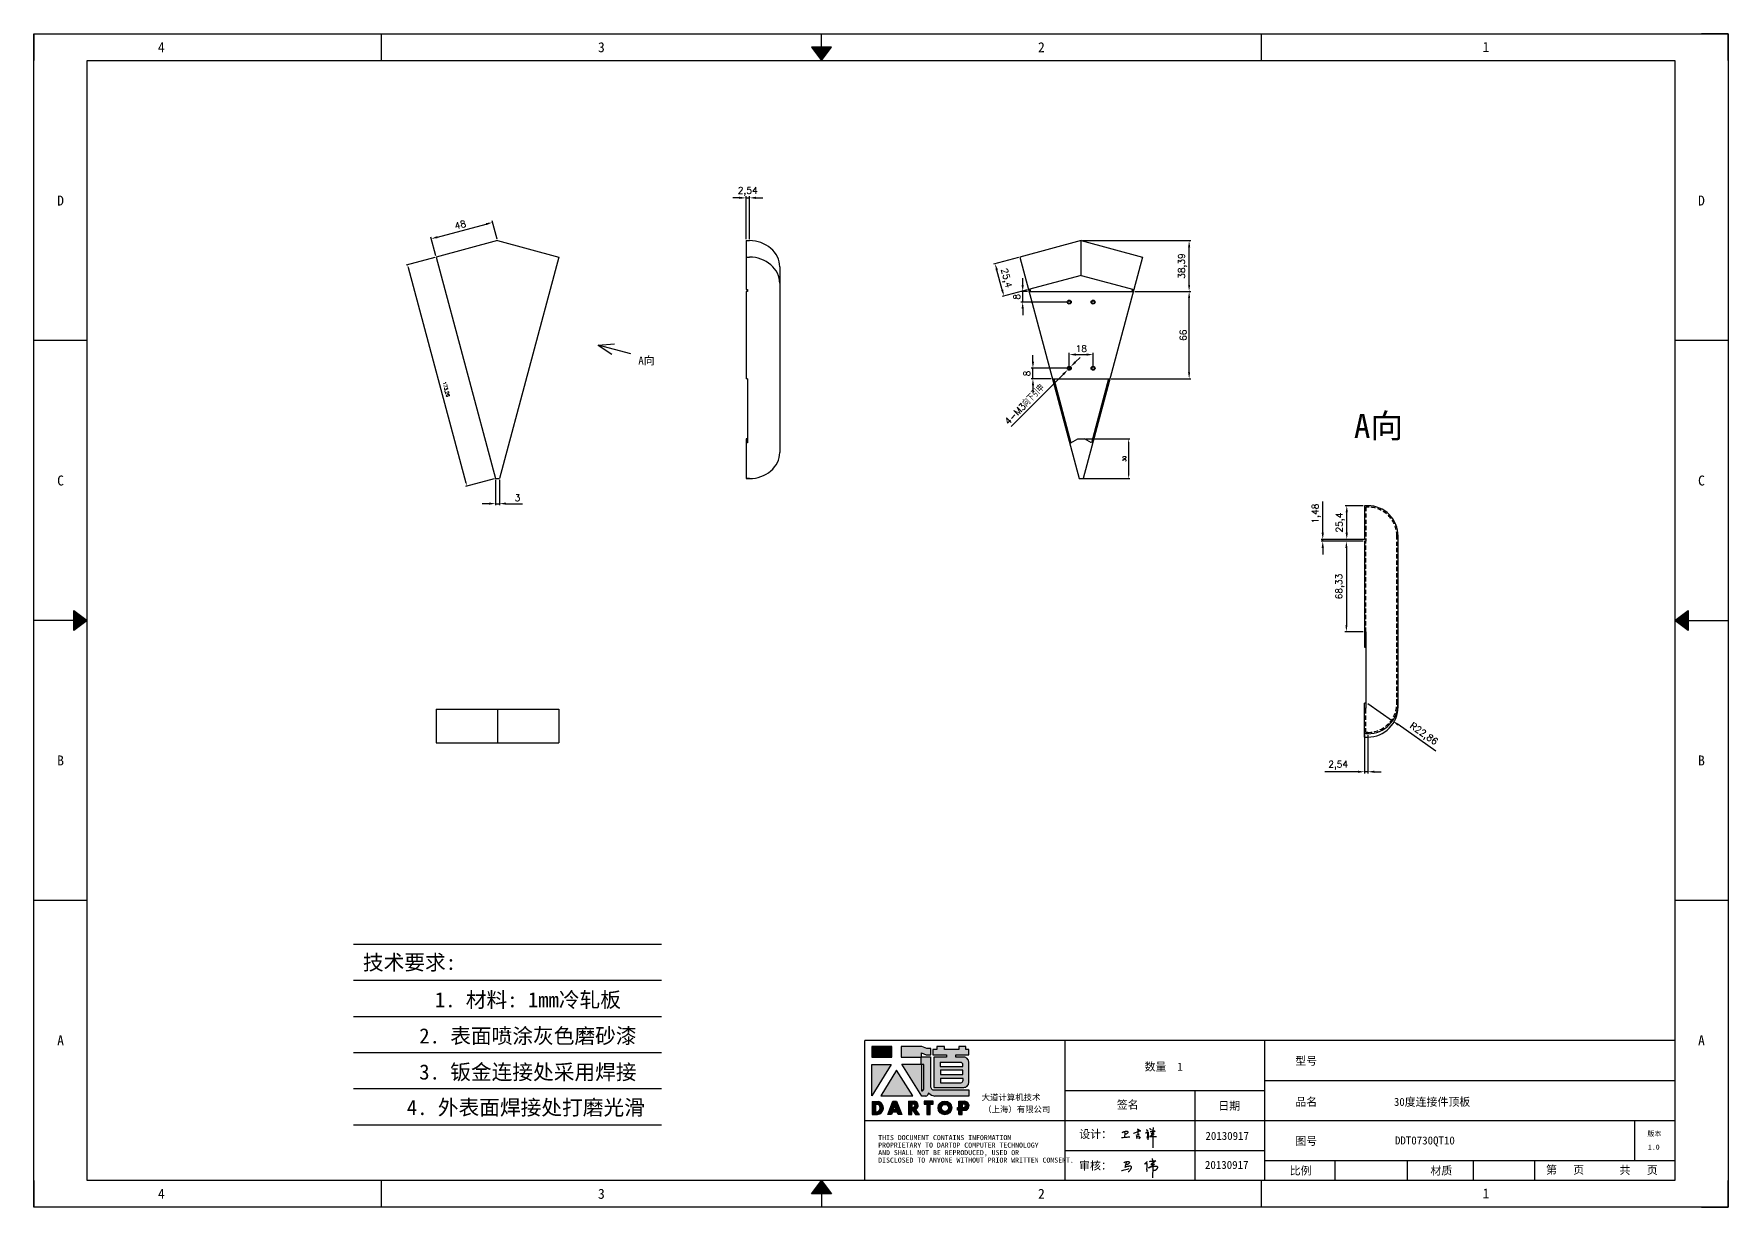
# Model space of a CAD drawing. Header units: millimetres. Extents: x -4018 to 8419, y 14505 to 19318.
# Drawn here: x -3985 to -2706, y 17482 to 18368 of the extents above; entities that cross this region are included whole.
import ezdxf
from ezdxf.enums import TextEntityAlignment as Align

# ---------------------------------------------------------------- set-up
doc = ezdxf.new("R2010")
doc.units = ezdxf.units.MM
doc.linetypes.add('DOT', pattern=[0.25, 0, -0.25])
doc.linetypes.add('HIDDEN2', pattern=[4.7625, 3.175, -1.5875])
for name, color, linetype in [('4', 7, 'Continuous'), ('hidden', 3, 'HIDDEN2'), ('print', 30, 'Continuous')]:
    doc.layers.add(name, color=color, linetype=linetype)
doc.layers.add('dim', color=2, linetype='Continuous', lineweight=9)
doc.styles.add('Dartop', font='SIMFANG.TTF')
doc.styles.add('HZ', font='SimSun.ttf')
doc.styles.add('hzHT', font='SIMHEI.TTF')
doc.styles.get("Standard").update_dxf_attribs({"font": 'txt', "bigfont": 'gbcbig.shx'})
doc.dimstyles.new('0.5small', dxfattribs={"dimtxt": 2.5, "dimasz": 2.5, "dimexe": 1, "dimexo": 1, "dimgap": 2, "dimtad": 1, "dimtxsty": 'Standard', "dimcen": 2.5, "dimadec": 0, "dimazin": 0, "dimtfac": 1, "dimtmove": 0, "dimatfit": 3, "dimfxl": 1, "dimarcsym": 0})
doc.dimstyles.new('small', dxfattribs={"dimtxt": 5, "dimasz": 5, "dimexe": 1.25, "dimexo": 1, "dimgap": 2, "dimtad": 1, "dimtxsty": 'Standard', "dimcen": 2.5, "dimadec": 0, "dimazin": 0, "dimtfac": 1, "dimtmove": 0, "dimatfit": 3, "dimfxl": 1, "dimarcsym": 0})

# ---------------------------------------------------------------- blocks, each defined once
blk = doc.blocks.new('*U5')
at = {"color": 254, "linetype": 'Continuous', "extrusion": (0, 0, -1)}
for points in [[(-17, 0.333), (-16.812, 0.25), (-17, 0.5)], [(-17, 0.333), (-17.188, 0.25), (-16.812, 0.25)], [(-17, 0.333), (-17, 0.5), (-17.188, 0.25)]]:
    blk.add_solid(points, dxfattribs=at)
blk = doc.blocks.new('*U4')
at = {"color": 254, "linetype": 'Continuous', "extrusion": (0, 0, -1)}
for points in [[(-33.167, 11), (-33, 11), (-33.25, 11.188)], [(-33.167, 11), (-33.25, 11.188), (-33.25, 10.812)], [(-33.167, 11), (-33.25, 10.812), (-33, 11)]]:
    blk.add_solid(points, dxfattribs=at)
blk = doc.blocks.new('*U6')
at = {"color": 254, "linetype": 'Continuous'}
for points in [[(17, 21.667), (17.188, 21.75), (16.812, 21.75)], [(17, 21.667), (16.812, 21.75), (17, 21.5)], [(17, 21.667), (17, 21.5), (17.188, 21.75)]]:
    blk.add_solid(points, dxfattribs=at)
blk = doc.blocks.new('*U3')
at = {"color": 254, "linetype": 'Continuous', "extrusion": (0, 0, -1)}
for points in [[(-0.833, 11), (-0.75, 10.812), (-0.75, 11.188)], [(-0.833, 11), (-0.75, 11.188), (-1, 11)], [(-0.833, 11), (-1, 11), (-0.75, 10.812)]]:
    blk.add_solid(points, dxfattribs=at)
blk = doc.blocks.new('dadao')
for p, q in [((48, 19.2), (44.9, 10.4)), ((44.9, 10.4), (51.2, 10.4)), ((51.2, 10.4), (48, 19.2))]:
    blk.add_line(p, q)
for points in [[(41.8, 121.6), (41.8, 143.7), (-0.4, 143.7), (-0.4, 121.6), (41.8, 121.6)], [(104.8, 122), (104.8, 130.3), (114.1, 126.3), (124.2, 126.3), (124.2, 139.6), (115.9, 139.6), (105.1, 143.9), (61.5, 143.9)], [(61.7, 144), (61.7, 121.3), (103.9, 121.3)], [(113.4, 38.7), (105.1, 38.7), (63, 106.5), (103.9, 106.5), (103.9, 120.9), (103.9, 121.3)], [(109.7, 53.6), (109.7, 106.2), (104.3, 106.2), (104.3, 50.4), (106.6, 50.4)], [(144.6, 94.4), (144.6, 84.8), (192, 84.8), (192, 94.1), (144.9, 94.1)], [(120.2, 45), (119.5, 45), (119.5, 44.6)], [(0, 28), (0, 0), (11.8, 0)], [(0.1, 28), (14, 28)], [(7.1, 21.8), (7.1, 6.1), (12, 6.1)], [(7.1, 21.8), (11.4, 21.8)], [(76.8, 28.2), (76.8, 0), (84.1, 0), (84.1, 11.1), (91.6, -0.1), (100.3, -0.1), (91.7, 11.1)], [(76.8, 28.2), (90.6, 28.2)], [(84, 22.7), (84, 15.3), (87.2, 15.3)], [(84, 22.7), (87.3, 22.7)], [(183.7, 0), (183.7, 9.6), (180.6, 9.6), (180.6, 14.9), (183.8, 14.9), (183.8, 28.1), (196.1, 28.1), (196.5, 28.1)], [(183.7, 0), (190.9, 0), (190.9, 9.6), (198.8, 9.6)], [(194.9, 22.3), (190.8, 22.3), (190.8, 15), (194.4, 15)]]:
    blk.add_lwpolyline(points)
blk.add_lwpolyline([(137.1, 144.2), (137.1, 137.9), (128.3, 137.9), (128.3, 126.5), (157.3, 126.5), (157.3, 121.5), (130.3, 121.5), (130.3, 57.5), (194.4, 57.5, 0.414214), (204.4, 67.5), (204.4, 111.3, 0.414214), (194.4, 121.3), (177.5, 121.3), (177.5, 126.3), (204.7, 126.3), (204.7, 137.7), (198.2, 137.7), (198.2, 143.9), (183.3, 143.9), (183.3, 138), (153, 138), (153, 144.2), (137.1, 144.2)], format="xyb", close=True)
for points in [[(104.8, 122), (123.4, 122), (123.4, 60, 0.414214), (131.4, 52), (204.8, 52), (204.8, 39.1), (131.7, 39.1)], [(144.3, 110.8), (144.3, 101.8), (192.3, 101.8), (192.3, 105.5, 0.414214), (187.3, 110.5), (144.3, 110.5)], [(144.6, 77), (144.6, 67.5), (187.6, 67.5, 0.414214), (192.6, 72.5), (192.6, 76.4), (144.6, 76.4)]]:
    blk.add_lwpolyline(points, format="xyb")
for points in [[(-0.3, 106.2), (40.4, 106.2), (-0.3, 39.7), (-0.3, 106.2)], [(51.7, 94.1), (18.4, 39.3), (86.2, 39.3)], [(43.8, 28.2), (51.8, 28.2), (62.6, -0.1), (55, -0.1), (53.2, 5), (42.9, 5), (41.1, 0), (33.6, 0)], [(110, 28.1), (110, 21.9), (116, 21.9), (116, -0.1), (123.2, -0.1), (123.2, 22), (129.2, 22), (129.2, 28.1), (110, 28.1)]]:
    blk.add_lwpolyline(points, close=True)
for radius in [14.5, 7.44]:
    blk.add_circle((154.2, 14.2), radius)
for centre, radius, start, end in [((99.2, 60.7), 12.6, 305.6399, 325.969), ((111.6, 46.7), 8.19, 282.9811, 347.6627), ((136, 61.7), 22.9, 226.7358, 259.3209), ((8.5, 13.9), 8.49, 294.2143, 69.7177), ((9.6, 14.2), 14.4, 278.6604, 72.3203), ((86.4, 19), 3.8, 282.527, 76.7196), ((88.6, 19.4), 8.95, 290.6073, 77.2124), ((193.7, 18.7), 3.8, 280.9891, 72.5513), ((195.7, 18.6), 9.51, 288.8959, 85.2442)]:
    blk.add_arc(centre, radius, start, end)
blk = doc.blocks.new('h')
for p, q in [((20768.1, -2360.9), (20773, -2359.1)), ((20769.5, -2366.9), (20769.8, -2370.6)), ((20769.8, -2370.6), (20770.9, -2378)), ((20770.9, -2378), (20771.5, -2370.6)), ((20772.4, -2369.3), (20774.9, -2367.8)), ((20773, -2359.1), (20784.1, -2355.2)), ((20773.3, -2331.8), (20775.3, -2338.7)), ((20789.1, -2340.9), (20773.5, -2331.9)), ((20775.3, -2338.7), (20775.6, -2351.2)), ((20775.6, -2351.2), (20775.5, -2357.3)), ((20782.2, -2369.2), (20780, -2377.1)), ((20780, -2377.1), (20788.3, -2371.3)), ((20780.1, -2366.4), (20780.8, -2366.4)), ((20781.9, -2367.4), (20782.2, -2369.2)), ((20845.7, -2343.5), (20848.4, -2353)), ((20848.9, -2370.3), (20847.9, -2424)), ((20848.4, -2353), (20848.9, -2370.3))]:
    blk.add_line(p, q)
for points in [[(20696.6, -2372.4, 0.002073), (20710.6, -2371.9, 0.016137), (20719.6, -2371.3, 0.008314), (20736.9, -2369.3)], [(20699.1, -2348.2, -0.029745), (20704.6, -2345.4, -0.046842), (20708.4, -2344.2, -0.00919), (20714.3, -2343, -0.018517), (20717.2, -2342.5, -0.037841), (20720.3, -2342.4, -0.039541), (20723.2, -2342.8, -0.149785), (20726, -2344.3, -0.204935), (20726.9, -2346.6, -0.074872), (20726.5, -2348.3, -0.061615), (20725.6, -2350.3, -0.034204), (20723.8, -2352.6, -0.045776), (20722.3, -2354.1, -0.054985), (20720.4, -2355.3, -0.036348), (20717.3, -2356.5, -0.067752), (20715.7, -2356.8, -0.043553), (20713.2, -2356.7)], [(20755, -2351.9, -0.024077), (20759.9, -2350.1, -0.013147), (20768.7, -2346.5, -0.00522), (20775.4, -2344.1, -0.018517), (20777.3, -2343.4, -0.008274), (20786.3, -2341, -0.039541), (20788.3, -2340.8, -0.079216), (20789.4, -2341, -0.204935)], [(20813.5, -2350.1, 0.007348), (20815.9, -2348.7, 0.008421), (20818, -2347.3, 0.009459), (20819.7, -2346.2, -0.016325), (20820.7, -2345.5, -0.173771), (20821.8, -2345.3, -0.085159), (20823.9, -2346, -0.125883), (20826, -2347.9, -0.160659), (20826.6, -2350.1, -0.010447), (20826.5, -2352.3, -0.008247), (20826.2, -2355.1, -0.002698), (20825.3, -2374, 0.001562), (20823.9, -2383.7, 0.016137)], [(20816.8, -2335, -0.053561), (20819.6, -2336.1, -0.075272), (20821.3, -2337.3, -0.005295), (20822.5, -2338.5, -0.009337), (20823.1, -2339.1, -0.026146), (20823.7, -2339.8, -0.016644), (20824.5, -2340.9)], [(20832.1, -2329.2, -0.053561), (20834.9, -2330.3, -0.075272), (20836.7, -2331.5, -0.005295), (20837.8, -2332.6, -0.009337), (20838.5, -2333.3, -0.026146), (20839, -2334, -0.016644), (20839.8, -2335.1)], [(20836, -2343.7, -0.02797), (20842.1, -2342.6, -0.048868), (20845.6, -2342.2, -0.00919), (20851.1, -2341.4, -0.018517), (20853.9, -2341.1, -0.037841), (20856.7, -2341.2, -0.039541), (20859.4, -2341.6, -0.018282), (20840.6, -2354.7, -0.000937)], [(20847.6, -2340.2, 0.021784), (20849.6, -2335.9, 0.028296), (20850.8, -2332.4, 0.008136), (20851.9, -2328.2, 0.028913), (20852.2, -2327, 0.08193), (20852.1, -2325.9, 0.075058), (20851.7, -2324.7, 0.275043)]]:
    blk.add_lwpolyline(points, format="xyb")
for points in [[(20711.3, -2343.5), (20711.3, -2343.5), (20711.5, -2355.8), (20710.7, -2368), (20710.6, -2371.9)], [(20821.5, -2350.6), (20822.4, -2359.2), (20822.2, -2364.9), (20821.7, -2369), (20821.3, -2376.3), (20823.6, -2368.5), (20827.2, -2366.3), (20829.5, -2366.3)], [(20840.6, -2354.7), (20850, -2354.7), (20855, -2354.3), (20845.9, -2361.1), (20840.5, -2364), (20833, -2367.5), (20863.2, -2367.4), (20865.9, -2367.3)]]:
    blk.add_lwpolyline(points)
for centre, radius, start, end in [((20773.7, -2371.2), 2.3, 121.9907, 163.60158), ((20787.5, -2406), 40.3, 100.61827, 108.24823), ((20780.8, -2367.6), 1.15, 9.4675, 90)]:
    blk.add_arc(centre, radius, start, end)
blk = doc.blocks.new('*D9')
at = {"layer": 'Defpoints', "color": 0}
for p in [(-2977.7, 17862.6), (-2959, 17849.4)]:
    blk.add_point(p, dxfattribs=at)
at = {"layer": 'dim', "color": 0, "lineweight": -2}
for p, q in [((-2977.7, 17862.6), (-2959, 17849.4)), ((-2926.3, 17826.6), (-2954.9, 17846.6))]:
    blk.add_line(p, q, dxfattribs=at)
at = {"layer": 'dim', "color": 0}
blk.add_solid([(-2954.4, 17847.2), (-2955.3, 17845.9), (-2959, 17849.4)], dxfattribs=at)
at = {"layer": 'dim', "color": 0, "insert": (-2935.7, 17839.2), "char_height": 5, "attachment_point": 5, "rotation": 324.9737}
blk.add_mtext('R22,86', dxfattribs=at)
blk = doc.blocks.new('*D10')
at = {"layer": 'Defpoints', "color": 0}
for p in [(-2980.2, 17839.7), (-2977.7, 17839.7), (-2980.2, 17811)]:
    blk.add_point(p, dxfattribs=at)
at = {"layer": 'dim', "color": 0, "lineweight": -2}
for p, q in [((-2980.2, 17838.7), (-2980.2, 17809.7)), ((-2977.7, 17838.7), (-2977.7, 17809.7)), ((-2985.2, 17811), (-3010.1, 17811)), ((-2977.7, 17811), (-2980.2, 17811)), ((-2972.7, 17811), (-2967.7, 17811))]:
    blk.add_line(p, q, dxfattribs=at)
at = {"layer": 'dim', "color": 0}
for points in [[(-2985.2, 17811.8), (-2985.2, 17810.1), (-2980.2, 17811)], [(-2972.7, 17811.8), (-2972.7, 17810.1), (-2977.7, 17811)]]:
    blk.add_solid(points, dxfattribs=at)
at = {"layer": 'dim', "color": 0, "insert": (-3000.1, 17815.9), "char_height": 5, "attachment_point": 5}
blk.add_mtext('2,54', dxfattribs=at)
blk = doc.blocks.new('*D11')
at = {"layer": 'Defpoints', "color": 0}
for p in [(-3444.8, 18244.5), (-3447.4, 18212.2), (-3444.8, 18212.2)]:
    blk.add_point(p, dxfattribs=at)
at = {"layer": 'dim', "color": 0, "lineweight": -2}
for p, q in [((-3452.4, 18244.5), (-3457.4, 18244.5)), ((-3447.4, 18213.2), (-3447.4, 18245.8)), ((-3447.4, 18244.5), (-3444.8, 18244.5)), ((-3444.8, 18213.2), (-3444.8, 18245.8)), ((-3439.8, 18244.5), (-3434.8, 18244.5))]:
    blk.add_line(p, q, dxfattribs=at)
at = {"layer": 'dim', "color": 0}
for points in [[(-3452.4, 18245.4), (-3452.4, 18243.7), (-3447.4, 18244.5)], [(-3439.8, 18245.4), (-3439.8, 18243.7), (-3444.8, 18244.5)]]:
    blk.add_solid(points, dxfattribs=at)
at = {"layer": 'dim', "color": 0, "insert": (-3446.1, 18249.4), "char_height": 5, "attachment_point": 5}
blk.add_mtext('2,54', dxfattribs=at)
blk = doc.blocks.new('*D142')
at = {"layer": 'Defpoints', "color": 0}
for p in [(-3191.8, 18062.4), (-3193.7, 18032.4), (-3158.4, 18032.4)]:
    blk.add_point(p, dxfattribs=at)
at = {"layer": 'dim', "color": 0, "lineweight": -2}
for p, q in [((-3190.8, 18062.4), (-3157.4, 18062.4)), ((-3158.4, 18059.9), (-3158.4, 18034.9)), ((-3192.7, 18032.4), (-3157.4, 18032.4))]:
    blk.add_line(p, q, dxfattribs=at)
at = {"layer": 'dim', "color": 0}
for points in [[(-3158.8, 18059.9), (-3158, 18059.9), (-3158.4, 18062.4)], [(-3158.8, 18034.9), (-3158, 18034.9), (-3158.4, 18032.4)]]:
    blk.add_solid(points, dxfattribs=at)
at = {"layer": 'dim', "color": 0, "insert": (-3161.6, 18047.4), "char_height": 2.5, "attachment_point": 5, "rotation": 90}
blk.add_mtext('30', dxfattribs=at)
blk = doc.blocks.new('*D145')
at = {"layer": 'Defpoints', "color": 0}
for p in [(-3681.5, 18199.8), (-3703.1, 18194), (-3636.6, 18032.4)]:
    blk.add_point(p, dxfattribs=at)
at = {"layer": 'dim', "color": 0, "lineweight": -2}
for p, q in [((-3682.5, 18199.5), (-3704, 18193.7)), ((-3658.8, 18029), (-3702.4, 18191.6)), ((-3637.6, 18032.2), (-3659.2, 18026.4))]:
    blk.add_line(p, q, dxfattribs=at)
at = {"layer": 'dim', "color": 0}
for points in [[(-3702, 18191.7), (-3702.8, 18191.5), (-3703.1, 18194)], [(-3658.4, 18029.2), (-3659.2, 18028.9), (-3658.2, 18026.6)]]:
    blk.add_solid(points, dxfattribs=at)
at = {"layer": 'dim', "color": 0, "insert": (-3674.2, 18099.8), "char_height": 2.5, "attachment_point": 5, "rotation": 285.0073}
blk.add_mtext('173,26', dxfattribs=at)
blk = doc.blocks.new('*D196')
at = {"layer": 'Defpoints', "color": 0}
for p in [(-3638.8, 18226), (-3635.1, 18212.2), (-3681.5, 18199.8)]:
    blk.add_point(p, dxfattribs=at)
at = {"layer": 'dim', "color": 0, "lineweight": -2}
for p, q in [((-3680.4, 18214.9), (-3643.7, 18224.7)), ((-3635.4, 18213.2), (-3639.2, 18227.2)), ((-3681.8, 18200.7), (-3685.5, 18214.8))]:
    blk.add_line(p, q, dxfattribs=at)
at = {"layer": 'dim', "color": 0}
for points in [[(-3643.9, 18225.5), (-3643.5, 18223.9), (-3638.8, 18226)], [(-3680.6, 18215.7), (-3680.2, 18214.1), (-3685.2, 18213.6)]]:
    blk.add_solid(points, dxfattribs=at)
at = {"layer": 'dim', "color": 0, "insert": (-3663.2, 18224.2), "char_height": 5, "attachment_point": 5, "rotation": 15}
blk.add_mtext('48', dxfattribs=at)
blk = doc.blocks.new('*D197')
at = {"layer": 'Defpoints', "color": 0}
for p in [(-3636.6, 18032.4), (-3633.6, 18032.4), (-3633.6, 18013.5)]:
    blk.add_point(p, dxfattribs=at)
at = {"layer": 'dim', "color": 0, "lineweight": -2}
for p, q in [((-3636.6, 18031.4), (-3636.6, 18012.3)), ((-3633.6, 18031.4), (-3633.6, 18012.3)), ((-3641.6, 18013.5), (-3646.6, 18013.5)), ((-3636.6, 18013.5), (-3633.6, 18013.5)), ((-3628.6, 18013.5), (-3616.3, 18013.5))]:
    blk.add_line(p, q, dxfattribs=at)
at = {"layer": 'dim', "color": 0}
for points in [[(-3641.6, 18014.4), (-3641.6, 18012.7), (-3636.6, 18013.5)], [(-3628.6, 18014.4), (-3628.6, 18012.7), (-3633.6, 18013.5)]]:
    blk.add_solid(points, dxfattribs=at)
at = {"layer": 'dim', "color": 0, "insert": (-3620, 18018), "char_height": 5, "attachment_point": 5}
blk.add_mtext('3', dxfattribs=at)
blk = doc.blocks.new('*D200')
at = {"layer": 'Defpoints', "color": 0}
for p in [(-3240.6, 18199.8), (-3259.2, 18194.8), (-3234, 18175.2)]:
    blk.add_point(p, dxfattribs=at)
at = {"layer": 'dim', "color": 0, "lineweight": -2}
for p, q in [((-3241.6, 18199.5), (-3260.4, 18194.5)), ((-3253.9, 18175.1), (-3257.9, 18190)), ((-3235, 18175), (-3253.8, 18169.9))]:
    blk.add_line(p, q, dxfattribs=at)
at = {"layer": 'dim', "color": 0}
for points in [[(-3257.1, 18190.2), (-3258.7, 18189.7), (-3259.2, 18194.8)], [(-3253.1, 18175.3), (-3254.7, 18174.9), (-3252.6, 18170.2)]]:
    blk.add_solid(points, dxfattribs=at)
at = {"layer": 'dim', "color": 0, "insert": (-3251.2, 18183.8), "char_height": 5, "attachment_point": 5, "rotation": 285}
blk.add_mtext('25,4', dxfattribs=at)
blk = doc.blocks.new('*D201')
at = {"layer": 'Defpoints', "color": 0}
for p in [(-3194.2, 18212.2), (-3112.7, 18212.2), (-3154.8, 18173.8)]:
    blk.add_point(p, dxfattribs=at)
at = {"layer": 'dim', "color": 0, "lineweight": -2}
for p, q in [((-3193.2, 18212.2), (-3111.5, 18212.2)), ((-3112.7, 18178.8), (-3112.7, 18207.2)), ((-3153.8, 18173.8), (-3111.5, 18173.8))]:
    blk.add_line(p, q, dxfattribs=at)
at = {"layer": 'dim', "color": 0}
for points in [[(-3113.5, 18207.2), (-3111.9, 18207.2), (-3112.7, 18212.2)], [(-3113.5, 18178.8), (-3111.9, 18178.8), (-3112.7, 18173.8)]]:
    blk.add_solid(points, dxfattribs=at)
at = {"layer": 'dim', "color": 0, "insert": (-3117.6, 18193), "char_height": 5, "attachment_point": 5, "rotation": 90}
blk.add_mtext('38,39', dxfattribs=at)
blk = doc.blocks.new('*D202')
at = {"layer": 'Defpoints', "color": 0}
for p in [(-3153.8, 18173.8), (-3112.7, 18173.8), (-3172.5, 18107.8)]:
    blk.add_point(p, dxfattribs=at)
at = {"layer": 'dim', "color": 0, "lineweight": -2}
for p, q in [((-3152.8, 18173.8), (-3111.5, 18173.8)), ((-3112.7, 18112.8), (-3112.7, 18168.8)), ((-3171.5, 18107.8), (-3111.5, 18107.8))]:
    blk.add_line(p, q, dxfattribs=at)
at = {"layer": 'dim', "color": 0}
for points in [[(-3113.5, 18168.8), (-3111.9, 18168.8), (-3112.7, 18173.8)], [(-3113.5, 18112.8), (-3111.9, 18112.8), (-3112.7, 18107.8)]]:
    blk.add_solid(points, dxfattribs=at)
at = {"layer": 'dim', "color": 0, "insert": (-3117.2, 18140.8), "char_height": 5, "attachment_point": 5, "rotation": 90}
blk.add_mtext('66', dxfattribs=at)
blk = doc.blocks.new('*D203')
at = {"layer": 'Defpoints', "color": 0}
for p in [(-3230.7, 18115.8), (-3203.2, 18115.8), (-3216, 18107.8)]:
    blk.add_point(p, dxfattribs=at)
at = {"layer": 'dim', "color": 0, "lineweight": -2}
for p, q in [((-3230.7, 18120.8), (-3230.7, 18125.8)), ((-3204.2, 18115.8), (-3231.9, 18115.8)), ((-3230.7, 18107.8), (-3230.7, 18115.8)), ((-3217, 18107.8), (-3231.9, 18107.8)), ((-3230.7, 18102.8), (-3230.7, 18097.8))]:
    blk.add_line(p, q, dxfattribs=at)
at = {"layer": 'dim', "color": 0}
for points in [[(-3231.5, 18120.8), (-3229.8, 18120.8), (-3230.7, 18115.8)], [(-3231.5, 18102.8), (-3229.8, 18102.8), (-3230.7, 18107.8)]]:
    blk.add_solid(points, dxfattribs=at)
at = {"layer": 'dim', "color": 0, "insert": (-3235.2, 18111.8), "char_height": 5, "attachment_point": 5, "rotation": 90}
blk.add_mtext('8', dxfattribs=at)
blk = doc.blocks.new('*D204')
at = {"layer": 'Defpoints', "color": 0}
for p in [(-3238.4, 18173.8), (-3233.7, 18173.8), (-3203.2, 18165.8)]:
    blk.add_point(p, dxfattribs=at)
at = {"layer": 'dim', "color": 0, "lineweight": -2}
for p, q in [((-3234.7, 18173.8), (-3239.7, 18173.8)), ((-3238.4, 18178.8), (-3238.4, 18183.8)), ((-3238.4, 18165.8), (-3238.4, 18173.8)), ((-3204.2, 18165.8), (-3239.7, 18165.8)), ((-3238.4, 18160.8), (-3238.4, 18155.8))]:
    blk.add_line(p, q, dxfattribs=at)
at = {"layer": 'dim', "color": 0}
for points in [[(-3239.3, 18178.8), (-3237.6, 18178.8), (-3238.4, 18173.8)], [(-3239.3, 18160.8), (-3237.6, 18160.8), (-3238.4, 18165.8)]]:
    blk.add_solid(points, dxfattribs=at)
at = {"layer": 'dim', "color": 0, "insert": (-3242.9, 18169.8), "char_height": 5, "attachment_point": 5, "rotation": 90}
blk.add_mtext('8', dxfattribs=at)
blk = doc.blocks.new('*D205')
at = {"layer": 'Defpoints', "color": 0}
for p in [(-3185.2, 18126.1), (-3203.2, 18115.8), (-3185.2, 18115.8)]:
    blk.add_point(p, dxfattribs=at)
at = {"layer": 'dim', "color": 0, "lineweight": -2}
for p, q in [((-3203.2, 18116.8), (-3203.2, 18127.4)), ((-3198.2, 18126.1), (-3190.2, 18126.1)), ((-3185.2, 18116.8), (-3185.2, 18127.4))]:
    blk.add_line(p, q, dxfattribs=at)
at = {"layer": 'dim', "color": 0}
for points in [[(-3198.2, 18127), (-3198.2, 18125.3), (-3203.2, 18126.1)], [(-3190.2, 18127), (-3190.2, 18125.3), (-3185.2, 18126.1)]]:
    blk.add_solid(points, dxfattribs=at)
at = {"layer": 'dim', "color": 0, "insert": (-3194.2, 18130.6), "char_height": 5, "attachment_point": 5}
blk.add_mtext('18', dxfattribs=at)
blk = doc.blocks.new('*D206')
at = {"layer": 'Defpoints', "color": 0}
for p in [(-3204.3, 18114.7), (-3202.2, 18116.9)]:
    blk.add_point(p, dxfattribs=at)
at = {"layer": 'dim', "color": 0, "lineweight": -2}
for p, q in [((-3198.7, 18120.4), (-3195.1, 18124)), ((-3247, 18071.7), (-3207.8, 18111.2)), ((-3202.2, 18116.9), (-3204.3, 18114.7))]:
    blk.add_line(p, q, dxfattribs=at)
at = {"layer": 'dim', "color": 0}
for points in [[(-3199.3, 18121), (-3198.1, 18119.8), (-3202.2, 18116.9)], [(-3208.4, 18111.8), (-3207.2, 18110.6), (-3204.3, 18114.7)]]:
    blk.add_solid(points, dxfattribs=at)
at = {"layer": 'dim', "color": 0, "insert": (-3237, 18088.4), "char_height": 5, "attachment_point": 5, "rotation": 45.209}
blk.add_mtext('4-M3向下引申', dxfattribs=at)
blk = doc.blocks.new('*D207')
at = {"layer": 'Defpoints', "color": 0}
for p in [(-2993.6, 18011.9), (-2980.2, 18011.9), (-2980.2, 17986.5)]:
    blk.add_point(p, dxfattribs=at)
at = {"layer": 'dim', "color": 0, "lineweight": -2}
for p, q in [((-2981.2, 18011.9), (-2994.9, 18011.9)), ((-2993.6, 17991.5), (-2993.6, 18006.9)), ((-2981.2, 17986.5), (-2994.9, 17986.5))]:
    blk.add_line(p, q, dxfattribs=at)
at = {"layer": 'dim', "color": 0}
for points in [[(-2994.5, 18006.9), (-2992.8, 18006.9), (-2993.6, 18011.9)], [(-2994.5, 17991.5), (-2992.8, 17991.5), (-2993.6, 17986.5)]]:
    blk.add_solid(points, dxfattribs=at)
at = {"layer": 'dim', "color": 0, "insert": (-2998.5, 17999.2), "char_height": 5, "attachment_point": 5, "rotation": 90}
blk.add_mtext('25,4', dxfattribs=at)
blk = doc.blocks.new('*D208')
at = {"layer": 'Defpoints', "color": 0}
for p in [(-3011.8, 17986.5), (-2980.2, 17985.1), (-2979.7, 17986.5)]:
    blk.add_point(p, dxfattribs=at)
at = {"layer": 'dim', "color": 0, "lineweight": -2}
for p, q in [((-3011.8, 17991.5), (-3011.8, 18015.1)), ((-2980.7, 17986.5), (-3013, 17986.5)), ((-2981.2, 17985.1), (-3013, 17985.1)), ((-3011.8, 17985.1), (-3011.8, 17986.5)), ((-3011.8, 17980.1), (-3011.8, 17975.1))]:
    blk.add_line(p, q, dxfattribs=at)
at = {"layer": 'dim', "color": 0}
for points in [[(-3012.6, 17991.5), (-3010.9, 17991.5), (-3011.8, 17986.5)], [(-3012.6, 17980.1), (-3010.9, 17980.1), (-3011.8, 17985.1)]]:
    blk.add_solid(points, dxfattribs=at)
at = {"layer": 'dim', "color": 0, "insert": (-3016.7, 18006), "char_height": 5, "attachment_point": 5, "rotation": 90}
blk.add_mtext('1,48', dxfattribs=at)
blk = doc.blocks.new('*D209')
at = {"layer": 'Defpoints', "color": 0}
for p in [(-2980.2, 17985.1), (-2993.9, 17916.7), (-2980.2, 17916.7)]:
    blk.add_point(p, dxfattribs=at)
at = {"layer": 'dim', "color": 0, "lineweight": -2}
for p, q in [((-2981.2, 17985.1), (-2995.1, 17985.1)), ((-2993.9, 17980.1), (-2993.9, 17921.7)), ((-2981.2, 17916.7), (-2995.1, 17916.7))]:
    blk.add_line(p, q, dxfattribs=at)
at = {"layer": 'dim', "color": 0}
for points in [[(-2994.7, 17980.1), (-2993.1, 17980.1), (-2993.9, 17985.1)], [(-2994.7, 17921.7), (-2993.1, 17921.7), (-2993.9, 17916.7)]]:
    blk.add_solid(points, dxfattribs=at)
at = {"layer": 'dim', "color": 0, "insert": (-2998.8, 17950.9), "char_height": 5, "attachment_point": 5, "rotation": 90}
blk.add_mtext('68,33', dxfattribs=at)

msp = doc.modelspace()

# ---------------------------------------------------------------- hatches: boundary and pattern name
for points in [[(-3337.259, 17603.291), (-3352.326, 17603.291), (-3352.326, 17595.419), (-3337.259, 17595.419)], [(-3337.744, 17589.911), (-3352.286, 17589.911), (-3352.286, 17566.168)], [(-3333.713, 17585.602), (-3345.6, 17566.01), (-3321.394, 17566.01)], [(-3306.025, 17562.001), (-3312.904, 17562.001), (-3312.904, 17559.818), (-3310.757, 17559.818), (-3310.757, 17551.954), (-3308.188, 17551.954), (-3308.188, 17559.823), (-3306.025, 17559.823)]]:
    msp.add_hatch(color=0).paths.add_polyline_path(points)
h = msp.add_hatch(color=0)
h.paths.add_polyline_path([(-3314.742, 17598.507), (-3311.416, 17597.07), (-3307.821, 17597.07), (-3307.821, 17601.828), (-3310.787, 17601.828), (-3314.652, 17603.355), (-3330.139, 17603.355), (-3330.139, 17595.307), (-3315.07, 17595.307), (-3315.07, 17595.144), (-3315.07, 17590.001), (-3329.683, 17590.001), (-3314.653, 17565.813), (-3311.677, 17565.813, 0.27937482), (-3309.504, 17567.926), (-3309.504, 17568.037), (-3309.241, 17568.037, 0.14314537), (-3305.144, 17565.952), (-3279.027, 17565.952), (-3279.027, 17570.539), (-3305.255, 17570.539, -0.41421356), (-3308.112, 17573.396), (-3308.112, 17595.561), (-3314.742, 17595.561)])
h.paths.add_polyline_path([(-3314.918, 17589.898), (-3313.004, 17589.898), (-3313.004, 17571.125, -0.08893574), (-3314.113, 17569.983), (-3314.925, 17569.983)], flags=16)
h = msp.add_hatch(color=0)
h.paths.add_polyline_path([(-3279.072, 17601.162), (-3281.396, 17601.162), (-3281.396, 17603.373), (-3286.707, 17603.373), (-3286.707, 17601.273), (-3297.551, 17601.273), (-3297.551, 17603.483), (-3303.23, 17603.483), (-3303.23, 17601.232), (-3306.368, 17601.232), (-3306.368, 17597.157), (-3296.013, 17597.157), (-3296.013, 17595.354), (-3305.662, 17595.354), (-3305.662, 17572.534), (-3282.754, 17572.534, 0.41421356), (-3279.183, 17576.105), (-3279.183, 17591.733, 0.41421356), (-3282.754, 17595.304), (-3288.81, 17595.304), (-3288.81, 17597.073), (-3279.072, 17597.073)])
h.paths.add_polyline_path([(-3285.284, 17591.435, -0.41421356), (-3283.498, 17589.65), (-3283.498, 17588.34), (-3300.649, 17588.34), (-3300.649, 17591.435)], flags=16)
h.paths.add_polyline_path([(-3283.609, 17585.577), (-3283.609, 17582.261), (-3300.539, 17582.261), (-3300.539, 17585.577)], flags=16)
h.paths.add_polyline_path([(-3283.388, 17579.277), (-3283.388, 17577.857, -0.41421356), (-3285.173, 17576.071), (-3300.539, 17576.071), (-3300.539, 17579.277)], flags=16)
h = msp.add_hatch(color=0)
h.paths.add_polyline_path([(-3347.19, 17561.965), (-3352.179, 17561.965), (-3352.179, 17551.983), (-3347.977, 17551.983, 0.79301591)])
h.paths.add_polyline_path([(-3347.903, 17554.169), (-3349.648, 17554.169), (-3349.648, 17559.779), (-3348.096, 17559.779, -0.67136089)], flags=16)
h = msp.add_hatch(color=0)
h.paths.add_polyline_path([(-3333.675, 17562.047), (-3336.522, 17562.047), (-3340.184, 17551.973), (-3337.487, 17551.973), (-3336.852, 17553.758), (-3333.199, 17553.758), (-3332.55, 17551.951), (-3329.832, 17551.951)])
h.paths.add_polyline_path([(-3333.897, 17555.683), (-3336.16, 17555.683), (-3335.049, 17558.848)], flags=16)
h = msp.add_hatch(color=0)
h.paths.add_polyline_path([(-3319.836, 17562.04), (-3324.743, 17562.04), (-3324.743, 17551.967), (-3322.15, 17551.967), (-3322.15, 17555.96), (-3319.485, 17551.931), (-3316.352, 17551.931), (-3319.419, 17555.935, 0.74405494)])
h.paths.add_polyline_path([(-3322.174, 17557.451), (-3322.174, 17560.096), (-3321.015, 17560.096, -0.79680897), (-3321.032, 17557.451)], flags=16)
h = msp.add_hatch(color=0)
h.paths.add_polyline_path([(-3302.285, 17557.04, 1), (-3291.942, 17557.04, 1)])
h.paths.add_polyline_path([(-3294.457, 17557.04, -1), (-3299.77, 17557.04, -1)], flags=16)
h = msp.add_hatch(color=0)
h.paths.add_polyline_path([(-3282.021, 17562.016), (-3282.169, 17562.016), (-3286.544, 17562.016), (-3286.544, 17557.315), (-3287.704, 17557.315), (-3287.704, 17555.407), (-3286.562, 17555.407), (-3286.562, 17551.985), (-3284.009, 17551.985), (-3284.009, 17555.42), (-3281.203, 17555.42, 0.81230381)])
h.paths.add_polyline_path([(-3284.047, 17557.328), (-3284.047, 17559.958), (-3282.594, 17559.958, -0.77821343), (-3282.742, 17557.328)], flags=16)

# ---------------------------------------------------------------- linework, layer by layer
at = {"color": 0, "linetype": 'DOT'}
for p, q in [((-3985.307, 18368.406), (-2725.721, 18368.406)), ((-3985.307, 17502.213), (-3985.307, 18348.262)), ((-2705.577, 18348.262), (-2705.577, 17502.213)), ((-2725.721, 17482.069), (-3985.307, 17482.069))]:
    msp.add_line(p, q, dxfattribs=at)
at = {"color": 0}
for p, q in [((-3985.307, 18368.406), (-3985.307, 18348.262)), ((-3985.307, 18368.406), (-3985.307, 18368.406)), ((-3722.85, 18348.262), (-3722.85, 18368.406)), ((-3390.474, 18358.334), (-3390.474, 18368.406)), ((-3058.097, 18348.262), (-3058.097, 18368.406)), ((-2705.577, 18368.406), (-2725.721, 18368.406)), ((-2705.577, 18348.262), (-2705.577, 18368.406)), ((-3945.019, 17502.213), (-3945.019, 18348.262)), ((-3945.019, 18348.262), (-2745.865, 18348.262)), ((-2745.865, 18348.262), (-2745.865, 17502.213)), ((-3945.019, 18136.75), (-3985.307, 18136.75)), ((-2705.577, 18136.75), (-2745.865, 18136.75)), ((-3955.091, 17925.237), (-3985.307, 17925.237)), ((-2735.793, 17925.237), (-2705.577, 17925.237)), ((-3945.019, 17713.725), (-3985.307, 17713.725)), ((-2705.577, 17713.725), (-2745.865, 17713.725)), ((-2745.865, 17607.969), (-3357.74, 17607.969)), ((-3357.74, 17502.213), (-3357.74, 17607.969)), ((-3206.659, 17607.969), (-3206.659, 17502.213)), ((-3055.579, 17502.213), (-3055.579, 17607.969)), ((-3055.579, 17577.753), (-2745.865, 17577.753)), ((-3206.659, 17570.199), (-3055.579, 17570.199)), ((-3108.457, 17570.199), (-3108.457, 17502.213)), ((-3357.74, 17547.537), (-3206.659, 17547.537)), ((-3206.659, 17547.537), (-2745.865, 17547.537)), ((-2776.081, 17517.321), (-2776.081, 17547.537)), ((-3206.659, 17524.875), (-3055.579, 17524.875)), ((-3055.579, 17517.321), (-2745.865, 17517.321)), ((-3002.425, 17502.213), (-3002.425, 17517.321)), ((-2947.647, 17502.213), (-2947.647, 17517.321)), ((-2897.848, 17502.213), (-2897.848, 17517.321)), ((-2851.621, 17502.213), (-2851.621, 17517.321)), ((-3985.307, 17502.213), (-3985.307, 17482.069)), ((-2745.865, 17502.213), (-3945.019, 17502.213)), ((-3722.85, 17482.069), (-3722.85, 17502.213)), ((-3058.097, 17482.069), (-3058.097, 17502.213)), ((-2705.577, 17482.069), (-2705.577, 17502.213)), ((-3985.307, 17482.069), (-3985.307, 17482.069)), ((-3390.474, 17492.141), (-3390.474, 17482.069)), ((-2725.721, 17482.069), (-2705.577, 17482.069))]:
    msp.add_line(p, q, dxfattribs=at)
for p, q in [((-3635.143, 18212.189), (-3681.509, 18199.765)), ((-3635.143, 18212.189), (-3588.777, 18199.765)), ((-3447.383, 18212.189), (-3447.383, 18175.231)), ((-3447.383, 18212.189), (-3444.843, 18212.189)), ((-3194.245, 18212.189), (-3240.611, 18199.765)), ((-3194.245, 18212.189), (-3147.88, 18199.765)), ((-3194.245, 18185.893), (-3194.245, 18212.189)), ((-3681.509, 18199.765), (-3636.666, 18032.411)), ((-3588.777, 18199.765), (-3633.62, 18032.411)), ((-3447.383, 18199.765), (-3444.843, 18199.765)), ((-3240.611, 18199.765), (-3195.769, 18032.411)), ((-3147.88, 18199.765), (-3192.722, 18032.411)), ((-3421.983, 18192.392), (-3421.983, 18052.209)), ((-3194.245, 18185.893), (-3234.037, 18175.231)), ((-3194.245, 18185.893), (-3154.454, 18175.231)), ((-3447.383, 18175.231), (-3446.383, 18175.231)), ((-3446.383, 18173.797), (-3447.383, 18173.797)), ((-3446.383, 18173.797), (-3447.383, 18173.797)), ((-3447.383, 18173.797), (-3447.383, 18107.797)), ((-3446.383, 18175.231), (-3446.383, 18173.797)), ((-3233.653, 18173.797), (-3154.838, 18173.797)), ((-3233.071, 18175.49), (-3232.618, 18173.797)), ((-3155.42, 18175.49), (-3155.873, 18173.797)), ((-3559.01, 18133.308), (-3546.638, 18134.22)), ((-3534.387, 18126.71), (-3559.01, 18133.308)), ((-3559.01, 18133.308), (-3548.751, 18126.332)), ((-3446.383, 18107.797), (-3447.383, 18107.797)), ((-3446.383, 18107.797), (-3446.383, 18059.516)), ((-3215.968, 18107.797), (-3172.523, 18107.797)), ((-3214.933, 18107.797), (-3201.962, 18059.389)), ((-3173.558, 18107.797), (-3186.529, 18059.389)), ((-3447.383, 18062.411), (-3447.383, 18032.411)), ((-3446.383, 18062.411), (-3447.383, 18062.411)), ((-3446.383, 18059.516), (-3447.383, 18059.516)), ((-3201.962, 18059.389), (-3196.727, 18062.411)), ((-3196.727, 18062.411), (-3191.763, 18062.411)), ((-3186.529, 18059.389), (-3191.763, 18062.411)), ((-3636.666, 18032.411), (-3633.62, 18032.411)), ((-3447.383, 18032.411), (-3444.843, 18032.411)), ((-3195.769, 18032.411), (-3192.722, 18032.411)), ((-3195.745, 18032.411), (-3192.746, 18032.411)), ((-2980.222, 18011.932), (-2980.222, 17986.532)), ((-2977.682, 18011.932), (-2980.222, 18011.932)), ((-2979.222, 17986.532), (-2980.222, 17986.532)), ((-2980.222, 17985.052), (-2980.222, 17905.182)), ((-2979.222, 17986.532), (-2979.222, 17985.052)), ((-2954.822, 17862.552), (-2954.822, 17989.072)), ((-2954.822, 17862.552), (-2954.822, 17989.072)), ((-2979.222, 17916.722), (-2979.222, 17858.692)), ((-3681.509, 17858.213), (-3588.777, 17858.213)), ((-3681.509, 17858.213), (-3681.509, 17832.813)), ((-3635.143, 17858.213), (-3635.143, 17832.813)), ((-3588.777, 17858.213), (-3588.777, 17832.813)), ((-2980.222, 17839.692), (-2980.222, 17862.692)), ((-2979.222, 17862.692), (-2980.222, 17862.692)), ((-2980.222, 17839.692), (-2980.222, 17858.692)), ((-2979.222, 17858.692), (-2980.222, 17858.692)), ((-2979.222, 17858.692), (-2980.222, 17858.692)), ((-2954.822, 17860.035), (-2954.822, 17862.552)), ((-2980.222, 17837.175), (-2980.222, 17841.692)), ((-2977.682, 17839.692), (-2980.222, 17839.692)), ((-2977.682, 17839.692), (-2980.222, 17839.692)), ((-2977.682, 17840.692), (-2979.222, 17840.692)), ((-3681.509, 17832.813), (-3588.777, 17832.813)), ((-2980.222, 17837.175), (-2977.682, 17837.175)), ((-3141.777, 17512.546), (-3143.261, 17511.743)), ((-3140.709, 17513.117), (-3141.777, 17512.546)), ((-3141.716, 17514.318), (-3139.828, 17514.318)), ((-3138.822, 17514.41), (-3140.709, 17513.117)), ((-3140.641, 17518.798), (-3140.207, 17515.177)), ((-3140.137, 17512.504), (-3140.297, 17504.184)), ((-3140.207, 17515.177), (-3140.137, 17512.504)), ((-3139.828, 17514.318), (-3138.822, 17514.41))]:
    msp.add_line(p, q)
at = {"extrusion": (0, 0.5, 0.866025)}
msp.add_line((-3444.843, 18032.411), (-3447.383, 18032.411), dxfattribs=at)
at = {"color": 0}
for points in [[(-3390.474, 18348.262), (-3382.92, 18358.334), (-3398.028, 18358.334), (-3390.474, 18348.262)], [(-3945.019, 17925.237), (-3955.091, 17917.683), (-3955.091, 17932.791), (-3945.019, 17925.237)], [(-2745.865, 17925.237), (-2735.793, 17932.791), (-2735.793, 17917.683), (-2745.865, 17925.237)], [(-3390.474, 17502.213), (-3382.92, 17492.141), (-3398.028, 17492.141), (-3390.474, 17502.213)]]:
    msp.add_lwpolyline(points, close=True, dxfattribs=at)
for points in [[(-3162.128, 17515.624, -0.02974503), (-3161.264, 17516.057, -0.04684215), (-3160.68, 17516.245, -0.00919025), (-3159.767, 17516.429, -0.01851715), (-3159.31, 17516.496, -0.03784064), (-3158.838, 17516.511, -0.03954126), (-3158.389, 17516.455, -0.14978519), (-3157.951, 17516.216, -0.20493524), (-3157.817, 17515.869, -0.07487171), (-3157.868, 17515.595, -0.06161465), (-3158.017, 17515.292, -0.0342039), (-3158.287, 17514.936, -0.04577587), (-3158.529, 17514.704, -0.05498501), (-3158.821, 17514.521, -0.03634791), (-3159.306, 17514.328, -0.06775206), (-3159.549, 17514.286, -0.04355337), (-3159.93, 17514.306)], [(-3143.261, 17511.743, -0.02974503), (-3141.914, 17512.418, -0.04684215), (-3141.002, 17512.711, -0.00919025), (-3139.578, 17512.999, -0.01851715), (-3138.865, 17513.102, -0.03784064), (-3138.129, 17513.125, -0.03954126), (-3137.429, 17513.038, -0.14978519), (-3136.745, 17512.665, -0.20493524), (-3136.536, 17512.124, -0.07487171), (-3136.615, 17511.697, -0.06161465), (-3136.848, 17511.224, -0.0342039), (-3137.269, 17510.668, -0.04577587), (-3137.647, 17510.308, -0.05498501), (-3138.103, 17510.021, -0.03634791), (-3138.859, 17509.72, -0.06775206), (-3139.238, 17509.655, -0.04355337), (-3139.833, 17509.686)], [(-3142.642, 17516.545, -0.02797026), (-3141.422, 17516.77, -0.04886788), (-3140.715, 17516.846, -0.00919025), (-3139.602, 17517.011, -0.01851715), (-3139.046, 17517.062, -0.03784064), (-3138.476, 17517.05, -0.03954126), (-3137.938, 17516.954, -0.01828189), (-3141.716, 17514.318, -0.0009369)]]:
    msp.add_lwpolyline(points, format="xyb")
msp.add_lwpolyline([(-3160.224, 17516.341), (-3160.224, 17516.341), (-3160.513, 17514.571), (-3160.988, 17512.907), (-3161.299, 17511.886)])
for centre, radius in [((-3203.25, 18165.797), 1.5), ((-3203.25, 18165.797), 1), ((-3185.25, 18165.797), 1.5), ((-3185.25, 18165.797), 1), ((-3203.25, 18115.797), 1.5), ((-3203.25, 18115.797), 1), ((-3185.25, 18115.797), 1.5), ((-3185.25, 18115.797), 1)]:
    msp.add_circle(centre, radius)
at = {"extrusion": (0, -0.5, 0.866025)}
for centre in [(-3444.843, 15743.643, -9115.993), (-3444.843, 15732.884, -9109.781)]:
    msp.add_arc(centre, 22.86, 359.999225, 90, dxfattribs=at)
at = {"extrusion": (0, 0.5, 0.866025)}
msp.add_arc((3444.843, -15639.386, 9016.206), 22.86, 90, 180.000775, dxfattribs=at)
for centre, radius, start, end in [((-2977.682, 17989.072), 22.86, 359.999225, 90), ((-2977.682, 17989.072), 22.86, 359.999225, 90), ((-2977.682, 17862.552), 22.86, 270, 0.000775), ((-2977.682, 17862.552), 22.86, 270, 0.000775), ((-2977.682, 17860.035), 22.86, 270, 0.000775), ((-3164.338, 17512.814), 3.193, 281.076982, 291.212632), ((-3234.538, 17797.765), 296.638, 283.91895, 284.971512), ((-3156.42, 17503.442), 9.752, 113.202449, 120.017497), ((-3158.709, 17508.781), 3.943, 102.47486, 113.202449), ((-3152.996, 17482.959), 30.39, 100.36867, 102.47486), ((-3159.344, 17511.319), 2.515, 283.816254, 294.030509), ((-3157.118, 17505.485), 7.49, 96.125337, 100.36867), ((-3158.807, 17510.075), 1.16, 294.836428, 309.901134), ((-3174.272, 17524.343), 22.192, 316.919563, 320.58866), ((-3157.517, 17509.203), 3.75, 87.457037, 96.125337), ((-3157.503, 17509.518), 3.435, 78.399567, 87.457037), ((-3161.697, 17513.562), 5.643, 324.094808, 331.378357), ((-3157.018, 17511.881), 1.022, 44.324655, 78.399567), ((-3157.318, 17511.348), 0.754, 319.573073, 337.48549), ((-3159.394, 17513.007), 3.388, 324.910666, 333.348429), ((-3157.746, 17512.392), 1.65, 326.76781, 340.871018), ((-3156.692, 17512.199), 0.567, 357.998393, 44.324655), ((-3157.246, 17512.218), 1.122, 340.871018, 357.998393), ((-3153.706, 17527.607), 14.915, 299.265464, 300.9495), ((-3119.915, 17402.583), 115.167, 102.46592, 103.2053), ((-3198.397, 17570.253), 76.257, 313.366132, 315.296084), ((-2903.914, 17473.785), 243.4, 171.410173, 171.768083), ((-3144.764, 17514.547), 0.488, 52.375745, 91.291159), ((-3573.66, 17528.381), 429.463, 357.565664, 358.057278), ((-3144.931, 17514.623), 0.559, 357.196828, 33.705179), ((-3157.509, 17515.446), 13.166, 352.912546, 354.802684), ((-3152.57, 17514.997), 8.207, 354.802684, 357.196828)]:
    msp.add_arc(centre, radius, start, end)
at = {"layer": 'Defpoints'}
for p, q in [((-3743.811, 17680.769), (-3511.292, 17680.769)), ((-3743.811, 17653.469), (-3511.292, 17653.469)), ((-3743.811, 17653.469), (-3511.292, 17653.469)), ((-3743.811, 17626.169), (-3511.292, 17626.169)), ((-3743.811, 17598.869), (-3511.292, 17598.869)), ((-3743.811, 17571.569), (-3511.292, 17571.569)), ((-3743.811, 17544.269), (-3511.292, 17544.269))]:
    msp.add_line(p, q, dxfattribs=at)
at = {"layer": 'hidden'}
for p, q in [((-2977.682, 18010.932), (-2979.222, 18010.932)), ((-2979.222, 18010.932), (-2979.222, 17986.532)), ((-2979.222, 17985.052), (-2980.222, 17985.052)), ((-2979.222, 17916.722), (-2979.222, 17985.052)), ((-2955.822, 17862.552), (-2955.822, 17989.072)), ((-2980.222, 17916.722), (-2979.222, 17916.722)), ((-2980.222, 17905.182), (-2979.222, 17905.182)), ((-2979.222, 17840.692), (-2979.222, 17858.692)), ((-2977.682, 17840.692), (-2979.222, 17840.692))]:
    msp.add_line(p, q, dxfattribs=at)
for centre, start, end in [((-2977.682, 17989.072), 359.999225, 90), ((-2977.682, 17989.072), 359.999225, 90), ((-2977.682, 17862.552), 270, 0.000775), ((-2977.682, 17862.552), 270, 0.000775)]:
    msp.add_arc(centre, 21.86, start, end, dxfattribs=at)
at = {"layer": 'print'}
msp.add_lwpolyline([(-3985.307, 18368.406), (-2705.577, 18368.406), (-2705.577, 17482.069), (-3985.307, 17482.069)], close=True, dxfattribs=at)

# ---------------------------------------------------------------- block references
at = {"color": 0, "linetype": 'Continuous', "xscale": 40.28805309813855, "yscale": 40.28805309843684, "zscale": 40.28805309843723}
for name, p in [('*U6', (-4075.371, 17482.069)), ('*U3', (-3985.307, 17482.069)), ('*U4', (-4075.371, 17482.069)), ('*U5', (-4075.371, 17482.069))]:
    msp.add_blockref(name, p, dxfattribs=at)
at = {"color": 0}
for name, p, xscale, yscale, zscale in [('dadao', (-3352.179, 17551.983), 0.3570986524328962, 0.3570986524601059, 0.3570986524634209), ('h', (-6370.569, 17902.336), 0.1549482039698633, 0.1549482039706163, 0.15494820397056)]:
    msp.add_blockref(name, p, dxfattribs=dict(at, xscale=xscale, yscale=yscale, zscale=zscale))

# ---------------------------------------------------------------- texts
for s, height, style, p in [('4', 7.554, 'Dartop', (-3889.038, 18358.334)), ('3', 7.554, 'Dartop', (-3556.662, 18358.334)), ('2', 7.554, 'Dartop', (-3224.285, 18358.334)), ('1', 7.554, 'Dartop', (-2888.466, 18358.574)), ('D', 7.554, 'Dartop', (-3965.163, 18242.506)), ('D', 7.554, 'Dartop', (-2725.721, 18242.506)), ('A向', 6.0432, 'hzHT', (-3522.585, 18121.644)), ('A向', 18.1296, 'hzHT', (-2969.65, 18072.285)), ('C', 7.554, 'Dartop', (-3965.163, 18030.994)), ('C', 7.554, 'Dartop', (-2725.721, 18030.994)), ('B', 7.554, 'Dartop', (-3965.163, 17819.481)), ('B', 7.554, 'Dartop', (-2725.721, 17819.481)), ('A', 7.554, 'Dartop', (-3965.163, 17607.969)), ('A', 7.554, 'Dartop', (-2725.721, 17607.969)), ('型号', 6.0432, 'hzHT', (-3024.226, 17592.597)), ('数量  1', 6.0432, 'hzHT', (-3131.932, 17588.159)), ('签名', 6.0432, 'hzHT', (-3159.078, 17559.36)), ('日期', 6.0432, 'hzHT', (-3082.397, 17558.616)), ('品名', 6.0432, 'hzHT', (-3024.226, 17561.574)), ('30度连接件顶板', 6.0432, 'hzHT', (-2929.21, 17561.574)), ('20130917', 6.0432, 'hzHT', (-3083.948, 17535.897)), ('图号', 6.0432, 'hzHT', (-3024.226, 17532.035)), ('DDT0730QT10', 6.04321, 'hzHT', (-2934.609, 17532.43)), ('版本', 3.777, 'hzHT', (-2761.264, 17537.51)), ('1.0', 3.777, 'Dartop', (-2761.718, 17527.416)), ('20130917', 6.0432, 'hzHT', (-3084.308, 17513.969)), ('比例', 6.0432, 'hzHT', (-3028.439, 17509.61)), ('材质', 6.0432, 'hzHT', (-2922.19, 17509.61)), ('第   页', 6.0432, 'hzHT', (-2828.706, 17510.236)), ('共   页', 6.0432, 'hzHT', (-2773.194, 17510.016)), ('4', 7.554, 'Dartop', (-3889.038, 17492.141)), ('3', 7.554, 'Dartop', (-3556.662, 17492.141)), ('2', 7.554, 'Dartop', (-3224.285, 17492.141)), ('1', 7.554, 'Dartop', (-2888.466, 17492.38))]:
    msp.add_text(s, height=height, dxfattribs=dict(at, style=style)).set_placement(p, align=Align.MIDDLE_CENTER)
at = {"style": 'HZ'}
for s, p in [('技术要求:', (-3701.584, 17666.991)), ('     1. 材料: 1mm冷轧板', (-3631.65, 17638.748)), ('     2. 表面喷涂灰色磨砂漆', (-3631.65, 17611.448)), ('     3. 钣金连接处采用焊接', (-3631.65, 17584.148)), ('     4. 外表面焊接处打磨光滑', (-3633.195, 17557.394))]:
    msp.add_text(s, height=11.466, dxfattribs=at).set_placement(p, align=Align.MIDDLE_CENTER)
at = {"color": 0, "style": 'hzHT'}
for s, height, p in [('THIS DOCUMENT CONTAINS INFORMATION', 3.777, (-3347.542, 17532.694)), ('设计：', 6.0432, (-3195.687, 17534.182)), ('AND SHALL NOT BE REPRODUCED, USED OR', 3.777, (-3347.542, 17521.363)), ('DISCLOSED TO ANYONE WITHOUT PRIOR WRITTEN CONSENT.', 3.777, (-3347.542, 17515.697)), ('PROPRIETARY TO DARTOP COMPUTER TECHNOLOGY', 3.777, (-3347.542, 17527.028)), ('审核：', 6.0432, (-3195.777, 17510.384))]:
    msp.add_text(s, height=height, dxfattribs=at).set_placement(p)
at = {"layer": '4', "color": 0, "style": 'hzHT'}
for s, p in [('大道计算机技术', (-3269.424, 17562.693)), ('（上海）有限公司', (-3268.283, 17553.66))]:
    msp.add_text(s, height=4.5324, dxfattribs=at).set_placement(p)

# ---------------------------------------------------------------- dimensions: what is measured, and where the dimension line sits
at = {"layer": 'dim'}
dim = msp.add_linear_dim(base=(-3444.843, 18244.529), p1=(-3447.383, 18212.189), p2=(-3444.843, 18212.189), dimstyle='small', override={"dimpost": '\\X'}, dxfattribs=at)
dim.commit()
dim.dimension.update_dxf_attribs({"geometry": '*D11', "text_midpoint": (-3446.113, 18244.529), "dimtype": 160})
for p1, p2, distance, picture, middle in [((-3681.509, 18199.765), (-3635.143, 18212.189), 14.317, '*D196', (-3663.196, 18224.153)), ((-3234.037, 18175.231), (-3240.611, 18199.765), 19.25, '*D200', (-3251.169, 18183.788))]:
    dim = msp.add_aligned_dim(p1=p1, p2=p2, distance=distance, dimstyle='small', override={"dimpost": '\\X'}, dxfattribs=at)
    dim.commit()
    dim.dimension.update_dxf_attribs({"geometry": picture, "text_midpoint": middle})
for base, p1, p2, dimstyle, picture, middle in [((-3112.716, 18212.189), (-3154.838, 18173.797), (-3194.245, 18212.189), 'small', '*D201', (-3117.632, 18192.993)), ((-3238.449, 18173.797), (-3203.25, 18165.797), (-3233.653, 18173.797), 'small', '*D204', (-3242.949, 18169.797)), ((-3112.716, 18173.797), (-3172.523, 18107.797), (-3153.838, 18173.797), 'small', '*D202', (-3117.216, 18140.797)), ((-3230.669, 18115.797), (-3215.968, 18107.797), (-3203.25, 18115.797), 'small', '*D203', (-3235.169, 18111.797)), ((-3158.384, 18032.411), (-3191.763, 18062.411), (-3193.746, 18032.411), '0.5small', '*D142', (-3161.634, 18047.411)), ((-2993.628, 18011.932), (-2980.222, 17986.532), (-2980.222, 18011.932), 'small', '*D207', (-2998.545, 17999.232)), ((-2993.898, 17916.722), (-2980.222, 17985.052), (-2980.222, 17916.722), 'small', '*D209', (-2998.815, 17950.887))]:
    dim = msp.add_linear_dim(base=base, p1=p1, p2=p2, angle=90, dimstyle=dimstyle, override={"dimpost": '\\X'}, dxfattribs=at)
    dim.commit()
    dim.dimension.update_dxf_attribs({"geometry": picture, "text_midpoint": middle})
for base, p1, p2, angle, dimstyle, override, picture, middle, dimtype in [((-3703.065, 18193.986), (-3636.643, 18032.411), (-3681.509, 18199.765), 105.007275, '0.5small', {"dimpost": '\\X', "dimfxl": 0.18}, '*D145', (-3677.579, 18098.922), 161), ((-3011.769, 17986.532), (-2980.222, 17985.052), (-2979.722, 17986.532), 90, 'small', {"dimpost": '\\X'}, '*D208', (-3011.769, 18006.032), 160)]:
    dim = msp.add_linear_dim(base=base, p1=p1, p2=p2, angle=angle, dimstyle=dimstyle, override=override, dxfattribs=at)
    dim.commit()
    dim.dimension.update_dxf_attribs({"geometry": picture, "text_midpoint": middle, "dimtype": dimtype})
for base, p1, p2, picture, middle in [((-3185.25, 18126.147), (-3203.25, 18115.797), (-3185.25, 18115.797), '*D205', (-3194.25, 18130.647)), ((-3633.643, 18013.54), (-3636.643, 18032.411), (-3633.643, 18032.411), '*D197', (-3619.977, 18018.04)), ((-2980.222, 17810.979), (-2977.682, 17839.692), (-2980.222, 17839.692), '*D10', (-3000.139, 17815.895))]:
    dim = msp.add_linear_dim(base=base, p1=p1, p2=p2, dimstyle='small', override={"dimpost": '\\X'}, dxfattribs=at)
    dim.commit()
    dim.dimension.update_dxf_attribs({"geometry": picture, "text_midpoint": middle})
dim = msp.add_diameter_dim_2p(p1=(-3202.193, 18116.862), p2=(-3204.307, 18114.733), text='4-M3向下引申', dimstyle='small', override={"dimpost": '\\X'}, dxfattribs=at)
dim.commit()
dim.dimension.update_dxf_attribs({"geometry": '*D206', "text_midpoint": (-3233.715, 18085.109), "dimtype": 163})
dim = msp.add_radius_dim(center=(-2977.682, 17862.552), mpoint=(-2958.962, 17849.431), dimstyle='small', override={"dimpost": '\\X'}, dxfattribs=at)
dim.commit()
dim.dimension.update_dxf_attribs({"geometry": '*D9', "text_midpoint": (-2935.737, 17839.157)})

doc.saveas('drawing.dxf')
